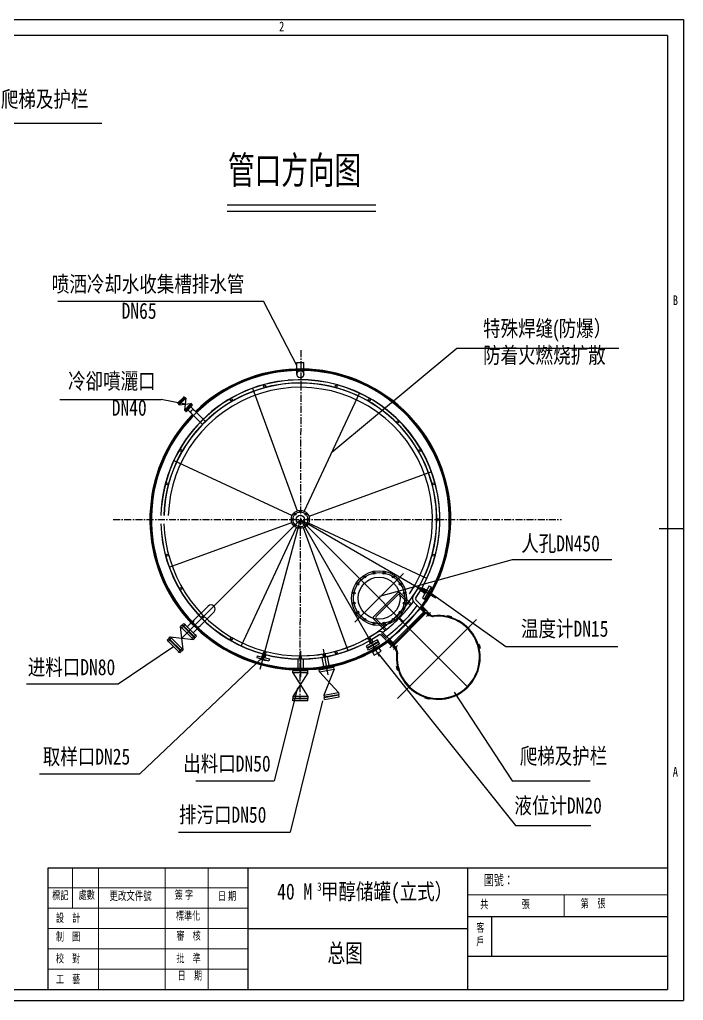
# Model space of a CAD drawing. Header units: millimetres. Extents: x -66997 to 9970, y -21487 to 4609.
# Drawn here: x 2841 to 9970, y -6614 to 3919 of the extents above; entities that cross this region are included whole.
import ezdxf

# ---------------------------------------------------------------- set-up
doc = ezdxf.new("R2010")
doc.units = ezdxf.units.MM
doc.header["$LTSCALE"] = 30
doc.linetypes.add('CENTER', pattern=[2, 1.25, -0.25, 0.25, -0.25])
doc.linetypes.add('DASHED', pattern=[0.75, 0.5, -0.25])
for name, color, linetype in [('1轮廓实线层', 7, 'Continuous'), ('2细线层', 4, 'Continuous'), ('3', 3, 'CENTER'), ('3中心线层', 1, 'CENTER'), ('4虚线层', 6, 'DASHED'), ('7标注层', 4, 'Continuous')]:
    doc.layers.add(name, color=color, linetype=linetype)
doc.layers.add('sb', color=3, linetype='Continuous', lineweight=13)
doc.styles.add('PC_TEXTSTYLE', font='romans.shx', dxfattribs={"width": 0.8, "bigfont": 'hzfs.shx'})
doc.styles.get("Standard").update_dxf_attribs({"font": 'thenor.shx', "width": 0.707, "bigfont": 'hztxt.shx'})

msp = doc.modelspace()

# ---------------------------------------------------------------- linework, layer by layer
at = {"color": 4, "linetype": 'ByBlock'}
for p, q in [((-5046.2, 3919.4), (9970.5, 3919.4)), ((9970.5, 3919.4), (9970.5, -6613.9)), ((-5046.2, -6613.9), (9970.5, -6613.9))]:
    msp.add_line(p, q, dxfattribs=at)
at = {"linetype": 'ByBlock', "ltscale": 2}
for p, q in [((5071.8, 1931.6), (6666.5, 1931.6)), ((5818.4, 110.9), (5818.4, 237.4)), ((5818.4, 237.4), (5894.4, 237.4)), ((5894.4, 110.9), (5894.4, 237.4)), ((5343.4, -39.1), (5823.1, -1357)), ((6490.4, -89.2), (5897.6, -1360.3)), ((4608.3, -130.8), (4538.6, -200.5)), ((4546.1, -208), (4538.6, -200.5)), ((4615.8, -138.3), (4546.1, -208)), ((4617.9, -140.4), (4548.2, -210.1)), ((4548.2, -210.1), (4555.7, -217.7)), ((4625.4, -147.9), (4555.7, -217.7)), ((4555.7, -217.7), (4681.9, -204.4)), ((4558.6, -197.6), (4556.9, -197.1)), ((4605.4, -150.8), (4558.6, -197.6)), ((4605.4, -150.8), (4558.6, -197.6)), ((4558.6, -197.6), (4559.1, -199.3)), ((4605.4, -150.8), (4604.9, -149.2)), ((4605.4, -150.8), (4607.1, -151.3)), ((4615.8, -138.3), (4608.3, -130.8)), ((4625.4, -147.9), (4612.2, -274.1)), ((4681.9, -204.4), (4612.2, -274.1)), ((4617.9, -140.4), (4625.4, -147.9)), ((4689.4, -211.9), (4681.9, -204.4)), ((4619.7, -281.6), (4612.2, -274.1)), ((4689.4, -211.9), (4619.7, -281.6)), ((4691.6, -214.1), (4621.9, -283.8)), ((4621.9, -283.8), (4629.4, -291.3)), ((4699.1, -221.6), (4629.4, -291.3)), ((4632.2, -271.3), (4630.6, -270.8)), ((4679.1, -224.4), (4632.2, -271.3)), ((4679.1, -224.4), (4632.2, -271.3)), ((4632.2, -271.3), (4632.7, -272.9)), ((4648.3, -272.4), (4686.1, -310.2)), ((4679.1, -224.4), (4678.6, -222.8)), ((4679.1, -224.4), (4680.7, -224.9)), ((4680.1, -240.5), (4717.9, -278.3)), ((4686.1, -310.2), (4805.4, -429.5)), ((4691.6, -214.1), (4699.1, -221.6)), ((4717.9, -278.3), (4837.3, -397.7)), ((4497, -814.7), (5768.1, -1407.4)), ((7266, -935.6), (5948, -1415.3)), ((4446.9, -1961.7), (5764.8, -1482)), ((5222.5, -2808.1), (5815.2, -1537)), ((6369.5, -2858.2), (5889.8, -1540.3)), ((7215.9, -2082.6), (5944.8, -1489.9)), ((7204.4, -2233.8), (7152.5, -2203.8)), ((7210.4, -2223.5), (7158.5, -2193.5)), ((7170.9, -2194.9), (7159.9, -2213.9)), ((7193.5, -2198.9), (7164.8, -2182.3)), ((7241.7, -2161.8), (7166.7, -2291.7)), ((7170.9, -2194.9), (7195.7, -2209.2)), ((7193.5, -2198.9), (7174.7, -2231.5)), ((7201, -2200), (7179.4, -2237.4)), ((7191.4, -2306), (7266.4, -2176.1)), ((7208.9, -2218.6), (7194.9, -2210.5)), ((7215, -2208), (7201, -2200)), ((7241.7, -2161.8), (7266.4, -2176.1)), ((7174.7, -2231.5), (7145.9, -2214.9)), ((7159.9, -2213.9), (7184.7, -2228.2)), ((7166.7, -2291.7), (7191.4, -2306)), ((7193.4, -2245.5), (7179.4, -2237.4)), ((7199.4, -2235), (7185.4, -2226.9)), ((4716.9, -2527.8), (4866.3, -2378.3)), ((4642.1, -2602.6), (4716.9, -2527.8)), ((4779.8, -2590.7), (4929.2, -2441.3)), ((6955.3, -2556), (6912.8, -2513.5)), ((6963.8, -2547.5), (6921.3, -2505.1)), ((4585.5, -2584.2), (4570.6, -2599)), ((4708.5, -2736.9), (4570.6, -2599)), ((4596.8, -2848.6), (4570.6, -2599)), ((4723.4, -2722.1), (4585.5, -2584.2)), ((4589.7, -2579.9), (4604.6, -2565.1)), ((4727.6, -2717.8), (4589.7, -2579.9)), ((4742.5, -2703), (4604.6, -2565.1)), ((4610.2, -2604.7), (4607, -2605.7)), ((4610.2, -2604.7), (4611.2, -2601.4)), ((4702.9, -2697.3), (4610.2, -2604.7)), ((4702.9, -2697.3), (4610.2, -2604.7)), ((4705, -2665.5), (4779.8, -2590.7)), ((4439.8, -2729.8), (4425, -2744.7)), ((4577.7, -2867.7), (4439.8, -2729.8)), ((4444.1, -2725.6), (4458.9, -2710.7)), ((4582, -2863.5), (4444.1, -2725.6)), ((4596.8, -2848.6), (4458.9, -2710.7)), ((4458.9, -2710.7), (4708.5, -2736.9)), ((4702.9, -2697.3), (4701.9, -2700.6)), ((4702.9, -2697.3), (4706.1, -2696.3)), ((4723.4, -2722.1), (4708.5, -2736.9)), ((4727.6, -2717.8), (4742.5, -2703)), ((4562.9, -2882.6), (4425, -2744.7)), ((4464.6, -2750.3), (4461.3, -2751.3)), ((4464.6, -2750.3), (4465.6, -2747.1)), ((4557.2, -2843), (4464.6, -2750.3)), ((4557.2, -2843), (4464.6, -2750.3)), ((4557.2, -2843), (4556.2, -2846.2)), ((4557.2, -2843), (4560.5, -2842)), ((6681.7, -2743.1), (6564.8, -2810.6)), ((6564.8, -2810.6), (6575.3, -2828.8)), ((6692.2, -2761.3), (6575.3, -2828.8)), ((6695.2, -2766.5), (6578.3, -2834)), ((6588.8, -2852.2), (6578.3, -2834)), ((6705.7, -2784.7), (6588.8, -2852.2)), ((6605, -2815.1), (6601.7, -2813.5)), ((6605, -2815.1), (6604.7, -2818.7)), ((6665.5, -2780.2), (6605, -2815.1)), ((6665.5, -2780.2), (6605, -2815.1)), ((6633.4, -2826.4), (6652.5, -2859.6)), ((6661.1, -2810.4), (6680.2, -2843.6)), ((6665.5, -2780.2), (6665.8, -2776.5)), ((6665.5, -2780.2), (6668.8, -2781.7)), ((6681.7, -2743.1), (6692.2, -2761.3)), ((6705.7, -2784.7), (6695.2, -2766.5)), ((4577.7, -2867.7), (4562.9, -2882.6)), ((4582, -2863.5), (4596.8, -2848.6)), ((5394.3, -2912.6), (5388.8, -2932.9)), ((5388.8, -2932.9), (5519.2, -2967.8)), ((5394.3, -2912.6), (5524.7, -2947.5)), ((5419.5, -2944.2), (5418.3, -2940.8)), ((5419.5, -2944.2), (5487, -2962.3)), ((5419.5, -2944.2), (5487, -2962.3)), ((5446.9, -2953.9), (5462.4, -2896)), ((5446.9, -2953.9), (5462.4, -2896)), ((5446.9, -2953.9), (5462.4, -2896)), ((5458.5, -2957), (5474, -2899.1)), ((5458.5, -2957), (5474, -2899.1)), ((5458.5, -2957), (5474, -2899.1)), ((5524.7, -2947.5), (5519.2, -2967.8)), ((5827.9, -2947.9), (5827.9, -3048.1)), ((5827.9, -2947.9), (5827.9, -3048.1)), ((5884.9, -2947.9), (5884.9, -3048.1)), ((5884.9, -2947.9), (5884.9, -3048.1)), ((6088.7, -2930.1), (6106.1, -3028.8)), ((6088.7, -2930.1), (6106.1, -3028.8)), ((6144.8, -2920.2), (6162.2, -3018.9)), ((6144.8, -2920.2), (6162.2, -3018.9)), ((5487, -2962.3), (5489.8, -2959.9)), ((5776.4, -3048.1), (5776.4, -3069.1)), ((5776.4, -3048.1), (5936.4, -3048.1)), ((5776.4, -3048.1), (5776.4, -3069.1)), ((5936.4, -3048.1), (5776.4, -3048.1)), ((5936.4, -3048.1), (5936.4, -3069.1)), ((5936.4, -3048.1), (5936.4, -3069.1)), ((6213, -3009.9), (6055.4, -3037.7)), ((6055.4, -3037.7), (6213, -3009.9)), ((6055.4, -3037.7), (6059, -3058.4)), ((6055.4, -3037.7), (6059, -3058.4)), ((6216.6, -3030.6), (6059, -3058.4)), ((6059, -3058.4), (6216.6, -3030.6)), ((6060.1, -3064.3), (6217.6, -3036.5)), ((6088.8, -3056.2), (6085.9, -3053.7)), ((6088.8, -3056.2), (6085.9, -3053.7)), ((6187.9, -3038.7), (6088.8, -3056.2)), ((6088.8, -3056.2), (6187.9, -3038.7)), ((6088.8, -3056.2), (6187.9, -3038.7)), ((6187.9, -3038.7), (6189.8, -3035.3)), ((6187.9, -3038.7), (6189.8, -3035.3)), ((6187.9, -3038.7), (6190.8, -3041.3)), ((6213, -3009.9), (6216.6, -3030.6)), ((6213, -3009.9), (6216.6, -3030.6)), ((6221.3, -3057.2), (6217.6, -3036.5)), ((5776.4, -3069.1), (5936.4, -3069.1)), ((5936.4, -3069.1), (5776.4, -3069.1)), ((5776.4, -3096.1), (5776.4, -3075.1)), ((5936.4, -3075.1), (5776.4, -3075.1)), ((5936.4, -3096.1), (5776.4, -3096.1)), ((5776.4, -3096.1), (5936.4, -3349.7)), ((5936.4, -3096.1), (5776.4, -3349.7)), ((5806.1, -3072.1), (5803.7, -3069.1)), ((5806.1, -3072.1), (5803.7, -3069.1)), ((5806.1, -3072.1), (5803.7, -3075.1)), ((5806.1, -3072.1), (5906.8, -3072.1)), ((5906.8, -3072.1), (5806.1, -3072.1)), ((5906.8, -3072.1), (5806.1, -3072.1)), ((5906.8, -3072.1), (5909.2, -3069.1)), ((5906.8, -3072.1), (5909.2, -3069.1)), ((5906.8, -3072.1), (5909.2, -3075.1)), ((5936.4, -3096.1), (5936.4, -3075.1)), ((6063.7, -3085), (6060.1, -3064.3)), ((6063.7, -3085), (6221.3, -3057.2)), ((6063.7, -3085), (6265.3, -3307)), ((6088.8, -3056.2), (6086.9, -3059.6)), ((6221.3, -3057.2), (6107.8, -3334.8)), ((5776.4, -3349.7), (5776.4, -3370.7)), ((5936.4, -3349.7), (5776.4, -3349.7)), ((5936.4, -3349.7), (5936.4, -3370.7)), ((6107.8, -3334.8), (6265.3, -3307)), ((6107.8, -3334.8), (6111.4, -3355.4)), ((6111.4, -3355.4), (6269, -3327.6)), ((6112.4, -3361.3), (6270, -3333.6)), ((6116.1, -3382), (6112.4, -3361.3)), ((6116.1, -3382), (6273.7, -3354.2)), ((6141.1, -3353.2), (6138.2, -3350.7)), ((6141.1, -3353.2), (6139.3, -3356.6)), ((6141.1, -3353.2), (6240.3, -3335.8)), ((6141.1, -3353.2), (6240.3, -3335.8)), ((6240.3, -3335.8), (6242.2, -3332.4)), ((6240.3, -3335.8), (6243.2, -3338.3)), ((6265.3, -3307), (6269, -3327.6)), ((6273.7, -3354.2), (6270, -3333.6)), ((5936.4, -3370.7), (5776.4, -3370.7)), ((5776.4, -3397.7), (5776.4, -3376.7)), ((5936.4, -3376.7), (5776.4, -3376.7)), ((5936.4, -3397.7), (5776.4, -3397.7)), ((5806.1, -3373.7), (5803.7, -3370.7)), ((5806.1, -3373.7), (5803.7, -3376.7)), ((5906.8, -3373.7), (5806.1, -3373.7)), ((5906.8, -3373.7), (5806.1, -3373.7)), ((5906.8, -3373.7), (5909.2, -3370.7)), ((5906.8, -3373.7), (5909.2, -3376.7)), ((5936.4, -3397.7), (5936.4, -3376.7))]:
    msp.add_line(p, q, dxfattribs=at)
at = {"color": 5, "linetype": 'ByBlock', "ltscale": 2}
for p, q in [((5819.6, 203.7), (5461.8, 894.3)), ((4618.8, -211), (4361.6, -159.3)), ((6710.9, -2272.6), (8134.6, -1879.7)), ((7215, -2208), (8063.8, -2812)), ((3898, -3212.6), (4493.9, -2813.6)), ((5453.7, -2928.5), (4132.7, -4182.3)), ((6693.2, -2888.2), (8168.9, -4734.1)), ((5824.1, -3258), (5575.5, -4257)), ((7509.2, -3305.3), (8129.7, -4257)), ((6093.8, -3397.7), (5748, -4806.7)), ((4546.5, -4806.7), (5748, -4806.7))]:
    msp.add_line(p, q, dxfattribs=at)
at = {"color": 62, "linetype": 'ByBlock', "ltscale": 2}
for p, q in [((7213.2, -2429.2), (7097.5, -2313.6)), ((7169.4, -2385.4), (6793.2, -2761.6)), ((7190.6, -2451.8), (7074.9, -2336.2)), ((7151, -2403.8), (7183.5, -2436.3)), ((7158.1, -2396.8), (7190.6, -2429.2)), ((7165.2, -2389.7), (7197.6, -2422.1)), ((7186.2, -2437.1), (6844.8, -2778.5)), ((7205.3, -2456.2), (6863.9, -2797.6)), ((7209, -2454.9), (7240.3, -2486.2)), ((7216.1, -2447.8), (7247.4, -2479.1)), ((7219, -2448.6), (7224.7, -2442.9)), ((7247.8, -2477.4), (7219, -2448.6)), ((7250.8, -2469), (7224.7, -2442.9)), ((7246.7, -2478.4), (7239.6, -2485.5)), ((6837, -2805.4), (6721.3, -2689.7)), ((6859.6, -2782.8), (6744, -2667.1)), ((6797.5, -2757.4), (6829.9, -2789.8)), ((6804.5, -2750.3), (6837, -2782.8)), ((6811.6, -2743.2), (6844.1, -2775.7)), ((6856.3, -2811.2), (6850.7, -2816.9)), ((6876.8, -2843), (6850.7, -2816.9)), ((6855.6, -2808.3), (6886.9, -2839.6)), ((6885.2, -2840), (6856.3, -2811.2)), ((6862.6, -2801.2), (6894, -2832.5)), ((6886.2, -2838.9), (6893.3, -2831.8)), ((7776.6, -2793), (7767.7, -2795.4)), ((7767.7, -2795.4), (7778, -2834)), ((7776.6, -2793), (7786.9, -2831.6)), ((7786.9, -2831.6), (7778, -2834)), ((6889, -3028.7), (6897.9, -3026.3)), ((6899.4, -3067.4), (6889, -3028.7)), ((6908.2, -3065), (6897.9, -3026.3)), ((6899.4, -3067.4), (6908.2, -3065)), ((7198.8, -3368.3), (7201.2, -3359.4)), ((7237.5, -3378.6), (7198.8, -3368.3)), ((7239.8, -3369.8), (7201.2, -3359.4)), ((7237.5, -3378.6), (7239.8, -3369.8))]:
    msp.add_line(p, q, dxfattribs=at)
at = {"color": 133, "linetype": 'ByBlock', "ltscale": 2}
for p, q in [((7438.4, -2481.8), (7436.1, -2490.6)), ((7436.1, -2490.6), (7474.7, -2501)), ((7438.4, -2481.8), (7477.1, -2492.1)), ((7477.1, -2492.1), (7474.7, -2501))]:
    msp.add_line(p, q, dxfattribs=at)
at = {"linetype": 'CENTER', "ltscale": 2}
for p, q in [((6619, -2737.5), (6637.1, -2768.9)), ((6591.3, -2753.5), (6609.4, -2784.9)), ((5453.4, -2891), (5444, -2925.9)), ((5484.3, -2899.3), (5474.9, -2934.2))]:
    msp.add_line(p, q, dxfattribs=at)
at = {"color": 7, "lineweight": 30}
for p, q in [((9798.1, -4958.2), (9798.1, -6495.9)), ((5293.2, -5188.9), (9798.1, -5188.9)), ((7910.8, -5717.4), (7910.8, -6144.5))]:
    msp.add_line(p, q, dxfattribs=at)
at = {"color": 7, "lineweight": 30, "ltscale": 5}
for p, q in [((3146.5, -6495.9), (3146.5, -5188.9)), ((3146.5, -5188.9), (5293.2, -5188.9)), ((5293.2, -5188.9), (5293.2, -6495.9)), ((7651.4, -5188.9), (7651.4, -6495.9)), ((7654.9, -5712.8), (9802.3, -5712.8)), ((5293.2, -5842.4), (7651.4, -5842.4)), ((7656.1, -6139.9), (9799.3, -6139.9)), ((3358, -6495.9), (9798.1, -6495.9))]:
    msp.add_line(p, q, dxfattribs=at)
at = {"linetype": 'ByBlock', "ltscale": 2}
msp.add_lwpolyline([(6649.7, -2907.4), (6723.1, -2865), (6703.1, -2830.4), (6629.7, -2872.7)], close=True, dxfattribs=at)
for centre, radius in [((5856.4, 110.9), 38), ((5856.4, -1448.6), 97.5), ((5856.4, -1368.6), 9), ((5776.4, -1448.6), 9), ((5799.9, -1392.1), 9), ((5856.4, -1448.6), 44.5), ((5913, -1392.1), 9), ((5936.4, -1448.6), 9), ((5799.9, -1505.2), 9), ((5856.4, -1528.6), 9), ((5913, -1505.2), 9), ((6702, -2294.1), 295), ((6549.2, -2065.4), 11.5), ((6648.3, -2024.4), 11.5), ((6755.6, -2024.4), 11.5), ((6854.7, -2065.4), 11.5), ((6473.3, -2141.3), 11.5), ((6930.6, -2141.3), 11.5), ((6432.2, -2240.4), 11.5), ((6971.7, -2240.4), 11.5), ((6432.2, -2347.7), 11.5), ((6971.7, -2347.7), 11.5), ((6473.3, -2446.8), 11.5), ((6549.2, -2522.7), 11.5), ((6854.7, -2522.7), 11.5), ((6930.6, -2446.8), 11.5), ((6648.3, -2563.8), 11.5), ((6755.6, -2563.8), 11.5)]:
    msp.add_circle(centre, radius, dxfattribs=at)
at = {"color": 62, "linetype": 'ByBlock', "ltscale": 2}
for centre, radius in [((5472.9, -17.1), 11), ((6240, -17.1), 11), ((5115.4, -165.2), 11), ((6597.4, -165.2), 11), ((6904.4, -400.7), 11), ((4573, -707.6), 11), ((7139.9, -707.6), 11), ((4424.9, -1065.1), 11), ((7287.9, -1065.1), 11), ((7338.4, -1448.6), 11), ((4424.9, -1832.2), 11), ((7287.9, -1832.2), 11), ((4573, -2189.6), 11), ((7139.9, -2189.6), 11), ((4808.5, -2496.6), 11), ((4808.5, -2496.6), 11), ((7201.9, -2440.5), 16), ((5115.4, -2732.1), 11), ((6597.4, -2732.1), 11), ((6848.3, -2794.1), 16), ((6848.3, -2794.1), 16), ((5472.9, -2880.1), 11), ((5856.4, -2930.6), 11), ((6113.8, -2908.1), 11), ((6240, -2880.1), 11)]:
    msp.add_circle(centre, radius, dxfattribs=at)
at = {"linetype": 'ByBlock', "ltscale": 2}
for centre, radius, start, end in [((5856.4, -1448.6), 1600, 45.80572, 44.19428), ((5856.4, -1448.6), 1616, 324.56986, 134.20226), ((5856.4, -1448.6), 1600, 324.56986, 133.36697), ((5856.4, 110.9), 38, 126.30505, 233.69495), ((5856.4, 110.9), 38, 306.30505, 53.69495), ((5856.4, -1448.6), 1500, 90.85944, 178.36697), ((5856.4, -1448.6), 1500, 325.48399, 95), ((4702, -294.3), 22.5, 45, 225), ((5856.4, -1448.6), 1616, 135.79774, 305.43014), ((5856.4, -1448.6), 1600, 136.76702, 305.43014), ((5856.4, -1448.6), 1500, 181.76702, 304.51601), ((4897.8, -2409.8), 44.5, 315, 135), ((5856.4, -1448.6), 1500, 306.00263, 323.99737), ((5856.4, -1448.6), 1560, 306.37307, 323.62693), ((4748.3, -2559.2), 44.5, 135, 315)]:
    msp.add_arc(centre, radius, start, end, dxfattribs=at)
at = {"color": 62, "linetype": 'ByBlock', "ltscale": 2}
for centre, radius, start, end in [((5856.4, -1448.6), 1498, 90.86059, 178.36478), ((5856.4, -1448.6), 1466, 90.87937, 178.32908), ((5856.4, -1448.6), 1464, 270, 178.32908), ((5856.4, -1448.6), 1498, 325.7973, 95), ((5856.4, -1448.6), 1466, 325.7973, 89.12063), ((5856.4, -1448.6), 1419, 325.7973, 178.32908), ((5856.4, -1448.6), 1498, 181.76938, 304.2027), ((5856.4, -1448.6), 1466, 181.80801, 304.546), ((7110.2, -2300.8), 50, 145.7973, 225), ((7110.2, -2300.8), 18, 145.7973, 225), ((7338, -2930.2), 450, 173.96755, 96.03245), ((7338, -2930.2), 442, 173.52424, 96.47576), ((7282.5, -2441.3), 50, 225, 276.47576), ((7286.1, -2433.7), 50, 225, 276.03245), ((6708.6, -2702.5), 50, 45, 124.2027), ((6708.6, -2702.5), 18, 45, 124.2027), ((6841.4, -2878.3), 50, 353.96755, 45), ((6849.1, -2874.7), 50, 353.52424, 45)]:
    msp.add_arc(centre, radius, start, end, dxfattribs=at)
at = {"layer": '1轮廓实线层'}
for p, q in [((9798.1, 3747), (-4437.4, 3747)), ((9798.1, 3747), (9798.1, -6495.9)), ((9970.5, -1550), (9712, -1550)), ((-4437.4, -6495.9), (8847.2, -6495.9))]:
    msp.add_line(p, q, dxfattribs=at)
at = {"layer": '2细线层', "color": 5, "linetype": 'ByBlock', "ltscale": 2}
for p, q in [((2544, 2807.4), (3724.7, 2807.4)), ((3252.1, 894.3), (5461.8, 894.3)), ((6194, -724.7), (7535.5, 389)), ((7535.5, 389), (9275.4, 389)), ((3272.2, -159.3), (4361.6, -159.3)), ((8134.6, -1879.7), (9200.7, -1879.7)), ((8063.8, -2812), (9265.3, -2812)), ((2913.8, -3212.6), (3898, -3212.6)), ((3055.7, -4182.3), (4132.7, -4182.3)), ((4734.4, -4257), (5575.5, -4257)), ((8129.7, -4257), (8970.7, -4257)), ((8168.9, -4734.1), (8976.2, -4734.1))]:
    msp.add_line(p, q, dxfattribs=at)
at = {"layer": '3中心线层', "linetype": 'CENTER', "ltscale": 2}
for p, q in [((5862.8, 370), (5849.7, -3383.6)), ((3845.7, -1448.6), (8660.4, -1448.6)), ((3845.7, -1448.6), (8660.4, -1448.6))]:
    msp.add_line(p, q, dxfattribs=at)
at = {"layer": '3中心线层', "linetype": 'ByBlock', "ltscale": 2}
for p, q in [((4556.9, -206.3), (4541.9, -191.3)), ((4549.9, -199.3), (4564.9, -214.3)), ((4614.1, -149.1), (4599.1, -134.1)), ((4607.1, -142.1), (4622.1, -157.1)), ((4687.8, -222.8), (4672.7, -207.8)), ((4630.6, -280), (4615.5, -265)), ((5856.4, -1448.6), (4583.7, -2723.8)), ((5425.2, -3057.8), (5856.4, -1448.6)), ((5856.4, -1448.6), (7656.2, -3248.4)), ((5856.4, -1448.6), (7313.1, -2289.6)), ((5856.4, -1448.6), (6704.2, -2917)), ((6965.7, -2029.1), (6443.1, -2551.7)), ((7155.5, -2198.6), (7252, -2254.4)), ((6901.3, -3371.1), (7747.5, -2524.9)), ((4607, -2587.5), (4577.2, -2617.2)), ((4593, -2601.4), (4622.7, -2571.7)), ((4461.3, -2733.1), (4431.6, -2762.8)), ((4447.4, -2747), (4477.1, -2717.3)), ((4720.1, -2700.6), (4690.4, -2730.3)), ((4706.2, -2714.5), (4735.9, -2684.8)), ((4560.5, -2860.2), (4590.2, -2830.5)), ((6102.2, -2842.3), (6150.8, -3118.3)), ((6102.2, -2842.3), (6150.8, -3118.3)), ((4574.4, -2846.3), (4544.7, -2876)), ((5856.4, -2863.8), (5856.4, -3144.1)), ((5856.4, -2863.8), (5856.4, -3144.1))]:
    msp.add_line(p, q, dxfattribs=at)
at = {"layer": '3中心线层', "color": 62, "linetype": 'ByBlock', "ltscale": 2}
for p, q in [((7201.9, -2440.5), (6816.4, -2826)), ((7254.4, -2448.3), (7211.8, -2490.9)), ((6856.1, -2846.7), (6898.7, -2804))]:
    msp.add_line(p, q, dxfattribs=at)
at = {"layer": '3中心线层', "color": 62, "linetype": 'CENTER', "ltscale": 2}
msp.add_line((6728.4, -2674.2), (6850.4, -2796.2), dxfattribs=at)
at = {"layer": '3中心线层', "linetype": 'ByBlock', "ltscale": 2}
for centre, radius in [((5856.4, -1448.6), 80), ((6702, -2294.1), 275)]:
    msp.add_circle(centre, radius, dxfattribs=at)
for start, end in [(324.56986, 134.19829), (135.80171, 305.43014)]:
    msp.add_arc((5856.4, -1448.6), 1608, start, end, dxfattribs=at)
at = {"layer": '4虚线层', "linetype": 'ByBlock', "ltscale": 2}
for p, q in [((7170.4, -2195.7), (7195.2, -2210)), ((6644.6, -2491.4), (6899.1, -2236.8)), ((6670, -2491.4), (6899.1, -2262.3)), ((7049, -2358.4), (6927.4, -2236.8)), ((7036.3, -2371.1), (6927.4, -2262.3)), ((7160.4, -2213), (7185.2, -2227.3)), ((6766.2, -2641.3), (6644.6, -2519.6)), ((6778.9, -2628.5), (6670, -2519.6))]:
    msp.add_line(p, q, dxfattribs=at)
msp.add_circle((6702, -2294.1), 225, dxfattribs=at)
for centre, start, end in [((6913.3, -2250.9), 45, 135), ((6913.3, -2276.4), 45, 135), ((6658.7, -2505.5), 135, 225), ((6684.2, -2505.5), 135, 225)]:
    msp.add_arc(centre, 20, start, end, dxfattribs=at)
at = {"layer": '7标注层', "linetype": 'ByBlock', "ltscale": 2}
msp.add_line((5071.8, 1861.4), (6666.5, 1861.4), dxfattribs=at)
at = {"layer": 'sb', "color": 7, "lineweight": 20, "ltscale": 5}
for p, q in [((3408.8, -5188.9), (3408.8, -5620)), ((3687.2, -5188.9), (3687.2, -6493.7)), ((4405.8, -5188.9), (4405.8, -6493.7)), ((4866.9, -5188.9), (4866.9, -6493.7)), ((3146.5, -5406.8), (5293.2, -5406.8)), ((7651.4, -5481.5), (9798.1, -5481.5)), ((8690, -5481.5), (8690, -5712.8)), ((3146.5, -5624.6), (5293.2, -5624.6)), ((3146.5, -5842.4), (5293.2, -5842.4)), ((3146.5, -6060.2), (5293.2, -6060.2)), ((3146.5, -6278), (5293.2, -6278))]:
    msp.add_line(p, q, dxfattribs=at)

# ---------------------------------------------------------------- texts
at = {"color": 7, "lineweight": 30, "ltscale": 5, "insert": (7746.5, -5788.3), "char_height": 88.019, "width": 140.741, "attachment_point": 1}
msp.add_mtext('{\\f新細明體|b0|i0|c136|p2;客戶}', dxfattribs=at)
at = {"layer": '3', "char_height": 103.398, "width": 2744.327, "attachment_point": 1, "style": 'PC_TEXTSTYLE'}
for s, insert in [('{\\fSimSun|b0|i0|c136|p2;2}', (5627.5, 3898)), ('{\\fSimSun|b0|i0|c136|p2;B}', (9856.3, 957.2)), ('{\\fSimSun|b0|i0|c136|p2;A}', (9856.3, -4106.7))]:
    msp.add_mtext(s, dxfattribs=dict(at, insert=insert))
at = {"layer": '3', "color": 1, "char_height": 172.33, "width": 2744.327, "attachment_point": 1, "style": 'PC_TEXTSTYLE'}
for s, insert in [('{\\fPMingLiU|b0|i0|c136|p54;爬梯及护栏}', (2639.8, 3151.5)), ('{\\fSimSun|b0|i0|c134|p2; 喷洒冷却水收集槽排水管 \\P         DN65\\fSimSun|b0|i0|c136|p2;  }', (3092.9, 1165.5)), ('{\\fPMingLiU|b0|i0|c136|p54;特殊焊缝(防爆）\\P防着火燃烧扩散}', (7819.1, 689.2)), ('{\\fSimSun|b0|i0|c134|p2; \\fSimSun|b0|i0|c136|p2;冷卻噴灑\\fSimSun|b0|i0|c134|p2;口\\P      DN\\fSimSun|b0|i0|c136|p2;4\\fSimSun|b0|i0|c134|p2;0\\fSimSun|b0|i0|c136|p2;  }', (3268.1, 124.8)), ('{\\fSimSun|b0|i0|c134|p2;  人孔DN450\\fSimSun|b0|i0|c136|p2;  }', (8040.9, -1619.7)), ('{\\fSimSun|b0|i0|c134|p2;  温度计DN15\\fSimSun|b0|i0|c136|p2; }', (8038.2, -2535.7)), ('{\\fSimSun|b0|i0|c134|p2; 进料口DN80\\fSimSun|b0|i0|c136|p2;  }', (2835.3, -2948.9)), ('{\\fSimSun|b0|i0|c134|p2;  取样口DN25\\fSimSun|b0|i0|c136|p2;  }', (2902.2, -3909.3)), ('{\\fPMingLiU|b0|i0|c136|p54;爬梯及护栏}', (8213.1, -3903)), ('{\\fSimSun|b0|i0|c134|p2;  出料口DN50\\fSimSun|b0|i0|c136|p2;  }', (4410.8, -3984)), ('{\\fSimSun|b0|i0|c134|p2;  液位计DN20}', (7967.7, -4434.6)), ('{\\fSimSun|b0|i0|c134|p2;  排污口DN50\\fSimSun|b0|i0|c136|p2;  }', (4364.7, -4533.6))]:
    msp.add_mtext(s, dxfattribs=dict(at, insert=insert))
at = {"layer": '3', "color": 7, "attachment_point": 1, "style": 'PC_TEXTSTYLE'}
for s, insert, char_height, width in [('{\\fSimSun|b0|i0|c134|p2;40\\fSimSun|b0|i0|c136|p2; M \\fSimSun|b0|i0|c134|p2;甲醇储罐(立式）\\fSimSun|b0|i0|c136|p2;\\P  }', (5608, -5358.5), 172.3298, 2744.327), ('{\\fSimSun|b0|i0|c136|p2;3}', (6035.7, -5346.6), 90.473, 122.629)]:
    msp.add_mtext(s, dxfattribs=dict(at, insert=insert, char_height=char_height, width=width))
at = {"layer": 'sb', "color": 7, "lineweight": 20, "ltscale": 5, "attachment_point": 1}
for s, insert, char_height, width in [('{\\fPMingLiU|b0|i0|c136|p54;管口方向图}', (5078.2, 2451.6), 297, 3462.6), ('{\\fPMingLiU|b0|i0|c136|p18;圖號：}', (7827.9, -5266.8), 110.576, 1493.19), ('{\\f新細明體|b0|i0|c136|p2;標記}', (3191.1, -5441.9), 88.019, 260.719), ('{\\f新細明體|b0|i0|c136|p2;處數}', (3475.1, -5436.2), 88.019, 279.342), ('{\\f新細明體|b0|i0|c136|p2;簽} {\\f新細明體|b0|i0|c136|p2;字}', (4507, -5436.1), 88.019, 465.57), ('{\\f新細明體|b0|i0|c136|p2;日 期}', (4969.6, -5449.3), 88.019, 325.899), ('{\\fPMingLiU|b0|i0|c136|p2;共   }', (7787.7, -5537.4), 88.019, 410.757), ('{\\f新細明體|b0|i0|c136|p2;張}', (8234.3, -5535.6), 88.019, 148.56), ('{\\fPMingLiU|b0|i0|c136|p2;第}    {\\fPMingLiU|b0|i0|c136|p2;張}', (8866.6, -5529.3), 88.019, 927.104), ('{\\f新細明體|b0|i0|c136|p2;設\u3000計}', (3231.1, -5684), 88.019, 513.816), ('{\\f新細明體|b0|i0|c136|p2;標準化}', (4520.5, -5661.7), 88.019, 391.079), ('{\\f新細明體|b0|i0|c136|p2;制\u3000圖}', (3231.1, -5884.8), 88.019, 413.287), ('{\\f新細明體|b0|i0|c136|p2;審\u3000核}', (4525.2, -5875.5), 88.019, 437.636), ('{\\fPMingLiU|b0|i0|c136|p54;总图}', (6146.9, -6007.1), 198, 2308.4), ('{\\f新細明體|b0|i0|c136|p2;校\u3000對}', (3231.1, -6119), 88.019, 424.457), ('{\\f新細明體|b0|i0|c136|p2;批\u3000準}', (4525.2, -6117.3), 88.019, 409.702), ('{\\f新細明體|b0|i0|c136|p2;日\u3000期}', (4539.2, -6303.3), 88.019, 428.324), ('{\\f新細明體|b0|i0|c136|p2;工\u3000藝}', (3232.1, -6342.1), 88.019, 435.627)]:
    msp.add_mtext(s, dxfattribs=dict(at, insert=insert, char_height=char_height, width=width))
at = {"layer": 'sb', "color": 7, "lineweight": 20, "ltscale": 5, "insert": (3806, -5444.7), "char_height": 91.416, "attachment_point": 1}
msp.add_mtext('{\\f新細明體|b0|i0|c136|p18;更改文件號}', dxfattribs=at)

doc.saveas('drawing.dxf')
